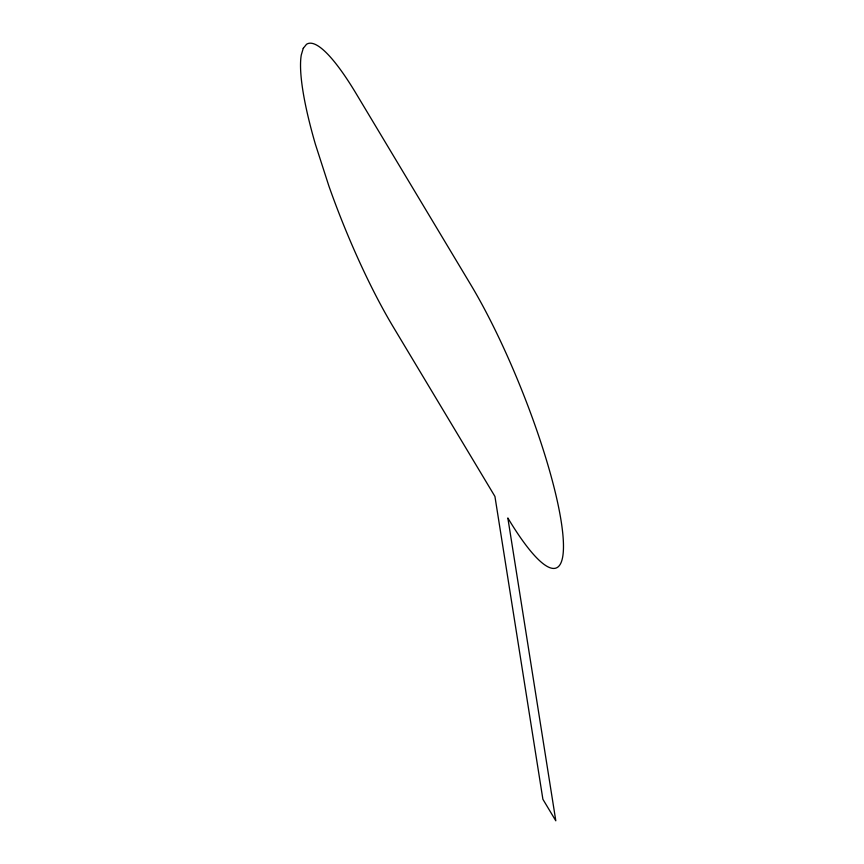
<?xml version="1.0" encoding="UTF-8"?>
<svg xmlns="http://www.w3.org/2000/svg" width="864" height="864" viewBox="0 0 864 864"><rect width="100%" height="100%" fill="white"/><g stroke="black" fill="none" stroke-linecap="round" stroke-linejoin="round"><path stroke-width="1.3" d="M303.253 48.319L301.266 55.058A179.399 34.279 68.1 0 0 315.382 144.212L328.925 186.149A179.399 34.279 68.1 0 0 393.055 326.603L494.932 496.433L542.894 799.276L555.811 820.8L507.838 517.957A179.399 34.279 68.1 0 0 561.136 521.078A179.399 34.279 68.1 0 0 470.945 285.001L356.162 93.647A179.399 34.279 68.1 0 0 306.461 44.345L303.253 48.319"/></g></svg>
